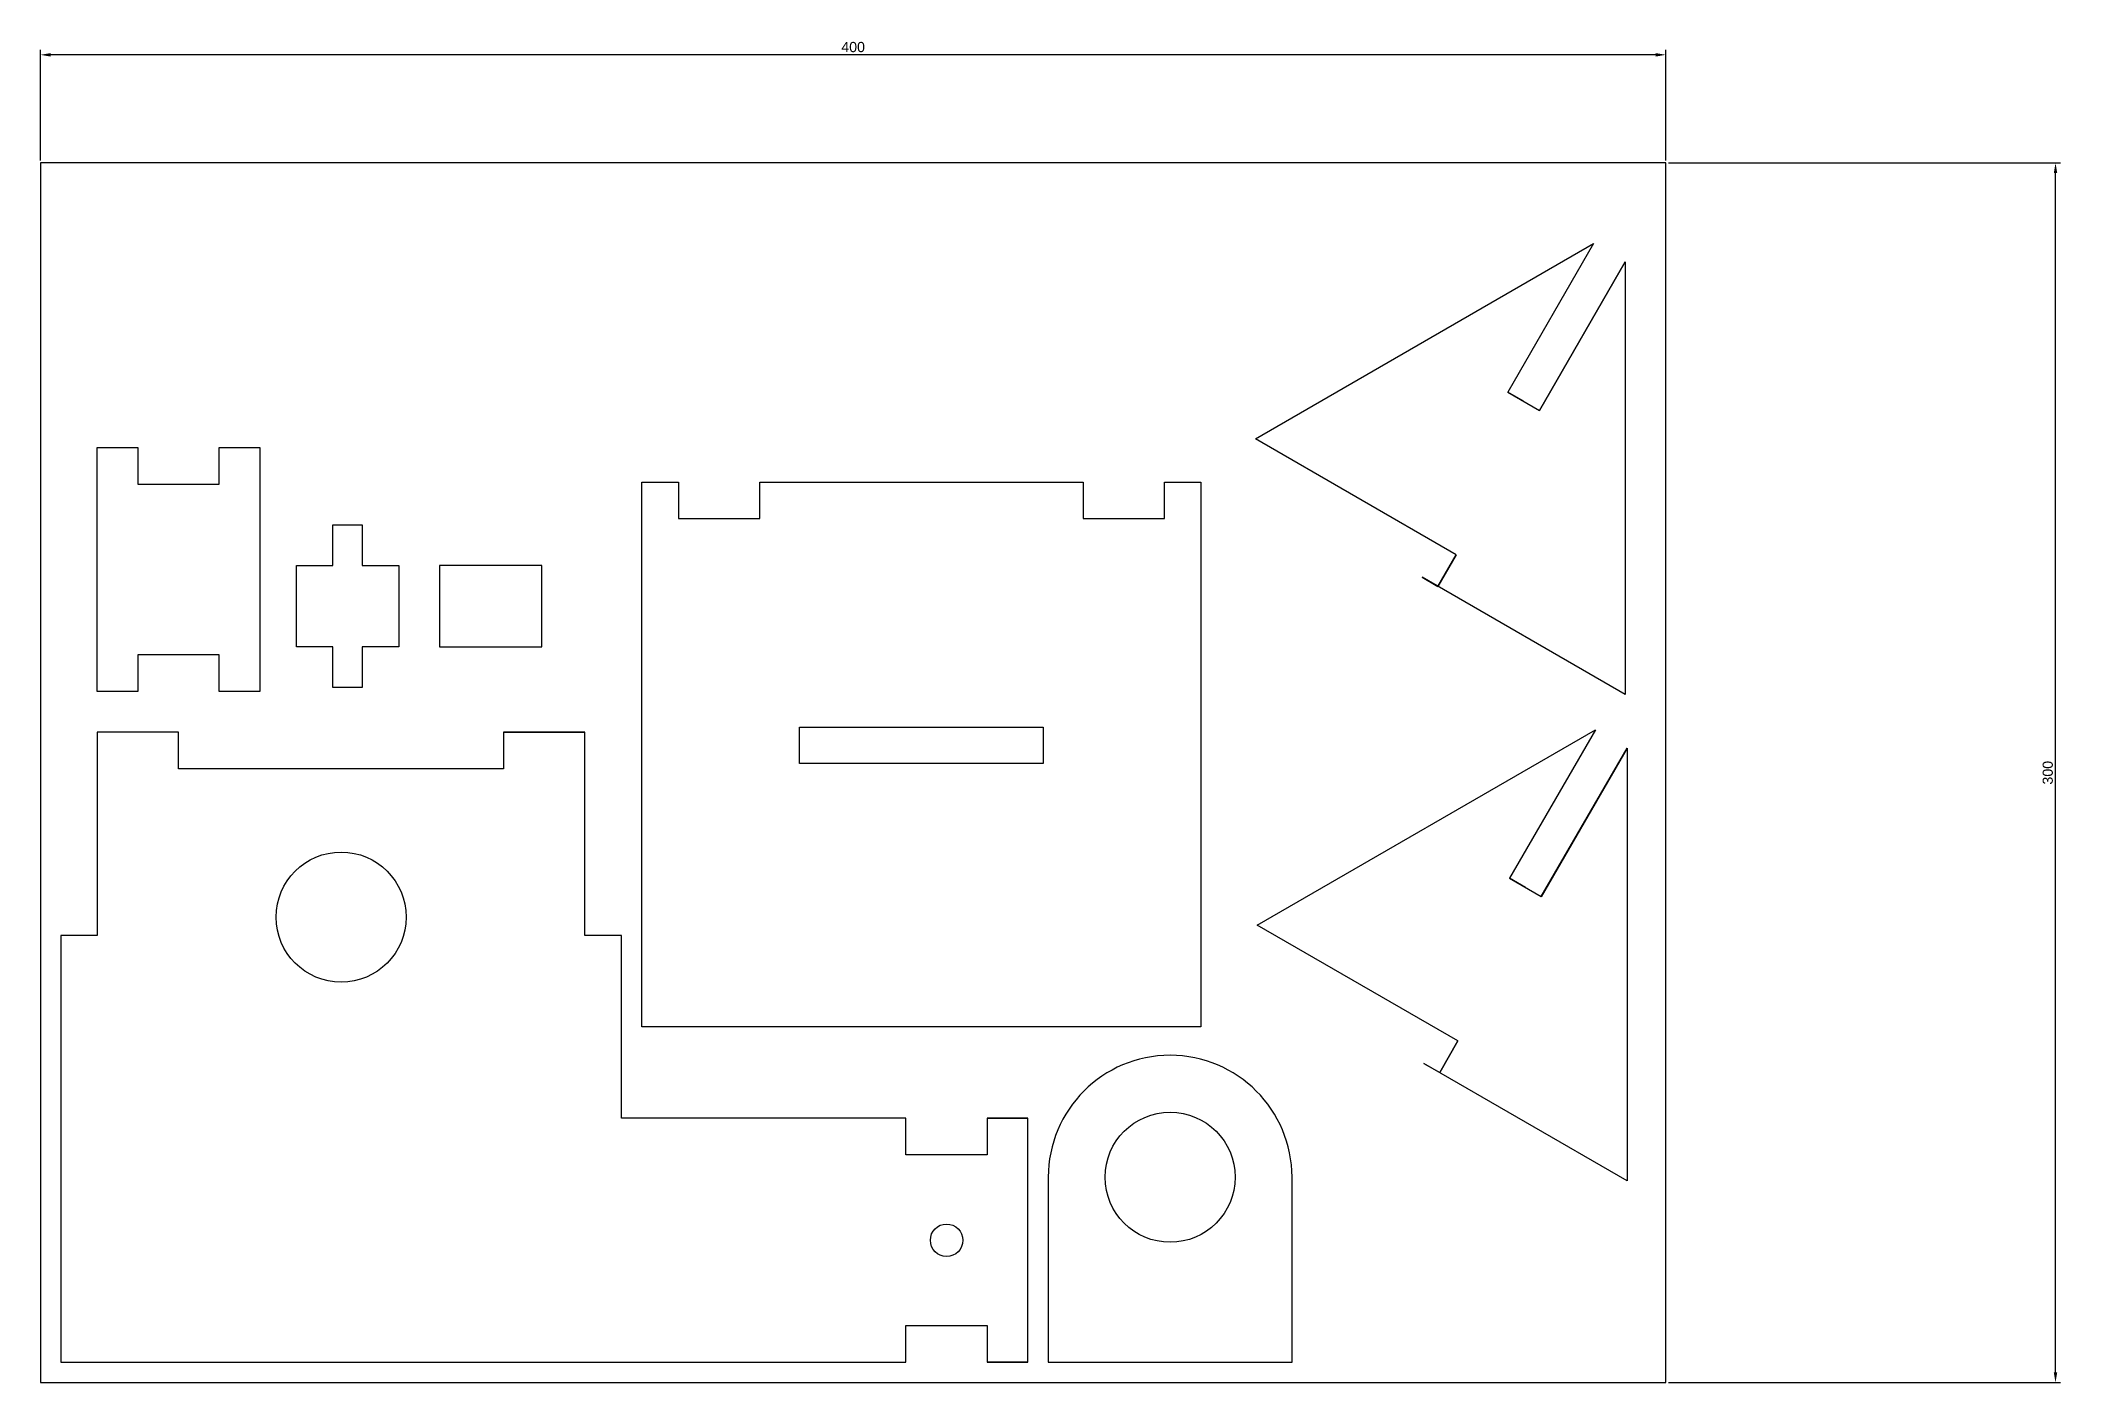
# Model space of a CAD drawing. Header units: millimetres. Extents: x 1945 to 2442, y -1283 to -953.
import ezdxf

# ---------------------------------------------------------------- set-up
doc = ezdxf.new("R2010")
doc.units = ezdxf.units.MM
doc.layers.get('0').update_dxf_attribs({"color": 255})
for name, color, linetype in [('Base', 50, 'Continuous'), ('SoporteCarrete', 50, 'Continuous'), ('SoportePared', 50, 'Continuous'), ('SoportePoleaFrontal', 50, 'Continuous'), ('SoportePoleaInferior', 50, 'Continuous'), ('SoportePoleaSuperiorr', 50, 'Continuous'), ('SoporteTriangular', 50, 'Continuous')]:
    doc.layers.add(name, color=color, linetype=linetype)
doc.styles.get("Standard").update_dxf_attribs({"font": 'arial.ttf'})
doc.dimstyles.new('ISO-25', dxfattribs={"dimtxt": 2.5, "dimasz": 2.5, "dimexe": 1.25, "dimexo": 0.625, "dimtad": 1, "dimtxsty": 'Standard', "dimcen": 2.5, "dimadec": 0, "dimazin": 0, "dimtfac": 1, "dimtmove": 0, "dimatfit": 3, "dimfxl": 1, "dimarcsym": 0})

# ---------------------------------------------------------------- blocks, each defined once
blk = doc.blocks.new('*D5')
at = {"layer": 'Defpoints', "color": 0, "transparency": 16777216}
for p in [(2344.77, -983.12), (2440.65, -983.12), (2344.77, -1283.12)]:
    blk.add_point(p, dxfattribs=at)
at = {"layer": 'SoporteTriangular', "color": 0, "lineweight": -2, "transparency": 16777216}
for p, q in [((2345.4, -983.12), (2441.9, -983.12)), ((2440.65, -1280.62), (2440.65, -985.62)), ((2345.4, -1283.12), (2441.9, -1283.12))]:
    blk.add_line(p, q, dxfattribs=at)
at = {"layer": 'SoporteTriangular', "color": 0, "transparency": 16777216}
for points in [[(2440.23, -985.62), (2441.07, -985.62), (2440.65, -983.12)], [(2440.23, -1280.62), (2441.07, -1280.62), (2440.65, -1283.12)]]:
    blk.add_solid(points, dxfattribs=at)
at = {"layer": 'SoporteTriangular', "color": 0, "transparency": 16777216, "insert": (2438.75, -1133.12), "char_height": 2.5, "attachment_point": 5, "rotation": 90}
blk.add_mtext('300', dxfattribs=at)
blk = doc.blocks.new('*D6')
at = {"layer": 'Defpoints', "color": 0, "transparency": 16777216}
for p in [(1944.77, -956.53), (1944.77, -983.12), (2344.77, -983.12)]:
    blk.add_point(p, dxfattribs=at)
at = {"layer": 'SoporteTriangular', "color": 0, "lineweight": -2, "transparency": 16777216}
for p, q in [((1944.77, -982.5), (1944.77, -955.28)), ((2342.27, -956.53), (1947.27, -956.53)), ((2344.77, -982.5), (2344.77, -955.28))]:
    blk.add_line(p, q, dxfattribs=at)
at = {"layer": 'SoporteTriangular', "color": 0, "transparency": 16777216}
for points in [[(1947.27, -956.11), (1947.27, -956.95), (1944.77, -956.53)], [(2342.27, -956.11), (2342.27, -956.95), (2344.77, -956.53)]]:
    blk.add_solid(points, dxfattribs=at)
at = {"layer": 'SoporteTriangular', "color": 0, "transparency": 16777216, "insert": (2144.77, -954.63), "char_height": 2.5, "attachment_point": 5}
blk.add_mtext('400', dxfattribs=at)

msp = doc.modelspace()

# ---------------------------------------------------------------- linework, layer by layer
msp.add_lwpolyline([(1944.77, -1283.123), (2344.77, -1283.123), (2344.77, -983.123), (1944.77, -983.123)], close=True)
at = {"layer": 'Base'}
msp.add_lwpolyline([(2131.57, -1195.623), (2092.77, -1195.623), (2092.77, -1061.623), (2101.77, -1061.623), (2101.77, -1070.623), (2121.77, -1070.623), (2121.77, -1061.623), (2201.37, -1061.623), (2201.37, -1070.623), (2221.37, -1070.623), (2221.37, -1061.623), (2230.37, -1061.623), (2230.37, -1195.623), (2092.77, -1195.623)], dxfattribs=at)
msp.add_lwpolyline([(2191.57, -1130.873), (2131.57, -1130.873), (2131.57, -1121.873), (2191.57, -1121.873)], close=True, dxfattribs=at)
at = {"layer": 'SoporteCarrete'}
msp.add_lwpolyline([(2192.77, -1278.123), (2252.77, -1278.123), (2252.77, -1232.623, 1), (2192.77, -1232.623)], format="xyb", close=True, dxfattribs=at)
msp.add_circle((2222.77, -1232.623), 16, dxfattribs=at)
at = {"layer": 'SoportePared'}
for points in [[(2058.77, -1123.123), (2078.77, -1123.123), (2058.77, -1123.123), (2058.77, -1132.123), (1978.77, -1132.123), (1978.77, -1123.123), (1958.77, -1123.123), (1958.77, -1173.123), (1949.77, -1173.123), (1949.77, -1278.123), (2157.77, -1278.123), (2157.77, -1269.123), (2177.77, -1269.123), (2177.77, -1278.123), (2187.77, -1278.123), (2177.77, -1278.123), (2187.77, -1278.123), (2187.77, -1218.123)], [(2177.77, -1218.123), (2187.77, -1218.123), (2177.77, -1218.123), (2177.77, -1227.123), (2157.77, -1227.123), (2157.77, -1218.123), (2087.77, -1218.123), (2087.77, -1173.123), (2078.77, -1173.123), (2078.77, -1123.123)]]:
    msp.add_lwpolyline(points, dxfattribs=at)
for centre, radius in [((2018.77, -1168.623), 16), ((2167.77, -1248.123), 4)]:
    msp.add_circle(centre, radius, dxfattribs=at)
at = {"layer": 'SoportePoleaFrontal'}
msp.add_lwpolyline([(1968.77, -1104.123), (1968.77, -1113.123), (1958.77, -1113.123), (1958.77, -1053.123), (1968.77, -1053.123), (1968.77, -1062.123), (1988.77, -1062.123), (1988.77, -1053.123), (1998.77, -1053.123), (1998.77, -1113.123), (1988.77, -1113.123), (1988.77, -1104.123)], close=True, dxfattribs=at)
at = {"layer": 'SoportePoleaInferior'}
msp.add_lwpolyline([(2016.77, -1072.123), (2023.97, -1072.123), (2023.97, -1082.123), (2032.97, -1082.123), (2032.97, -1102.123), (2023.97, -1102.123), (2023.97, -1112.123), (2016.77, -1112.123), (2016.77, -1102.123), (2007.77, -1102.123), (2007.77, -1082.123), (2016.77, -1082.123)], close=True, dxfattribs=at)
at = {"layer": 'SoportePoleaSuperiorr'}
msp.add_lwpolyline([(2042.97, -1102.123), (2068.17, -1102.123), (2068.17, -1082.123), (2042.97, -1082.123)], close=True, dxfattribs=at)
at = {"layer": 'SoporteTriangular'}
for points in [[(2293.167, -1079.498), (2288.667, -1087.292), (2293.167, -1079.498), (2243.77, -1050.979), (2326.976, -1002.94), (2305.873, -1039.491)], [(2334.77, -1007.44), (2334.77, -1113.91), (2284.77, -1085.042), (2288.667, -1087.292)], [(2309.77, -1041.741), (2305.873, -1039.491), (2313.667, -1043.991), (2334.77, -1007.44), (2313.64, -1044.038)], [(2293.604, -1199.098), (2289.104, -1206.892), (2293.604, -1199.098), (2244.207, -1170.578), (2327.413, -1122.539), (2306.31, -1159.091)], [(2335.207, -1127.039), (2335.207, -1233.509), (2285.207, -1204.642), (2289.104, -1206.892)], [(2310.207, -1161.341), (2306.31, -1159.091), (2314.104, -1163.591), (2335.207, -1127.039), (2314.077, -1163.638)]]:
    msp.add_lwpolyline(points, dxfattribs=at)

# ---------------------------------------------------------------- dimensions: what is measured, and where the dimension line sits
dim = msp.add_linear_dim(base=(1944.77, -956.531), p1=(2344.77, -983.123), p2=(1944.77, -983.123), dimstyle='ISO-25', dxfattribs=at)
dim.commit()
dim.dimension.update_dxf_attribs({"geometry": '*D6', "text_midpoint": (2144.77, -954.63)})
dim = msp.add_linear_dim(base=(2440.652, -983.123), p1=(2344.77, -1283.123), p2=(2344.77, -983.123), angle=90, dimstyle='ISO-25', dxfattribs=at)
dim.commit()
dim.dimension.update_dxf_attribs({"geometry": '*D5', "text_midpoint": (2438.749, -1133.123)})

doc.saveas('drawing.dxf')
